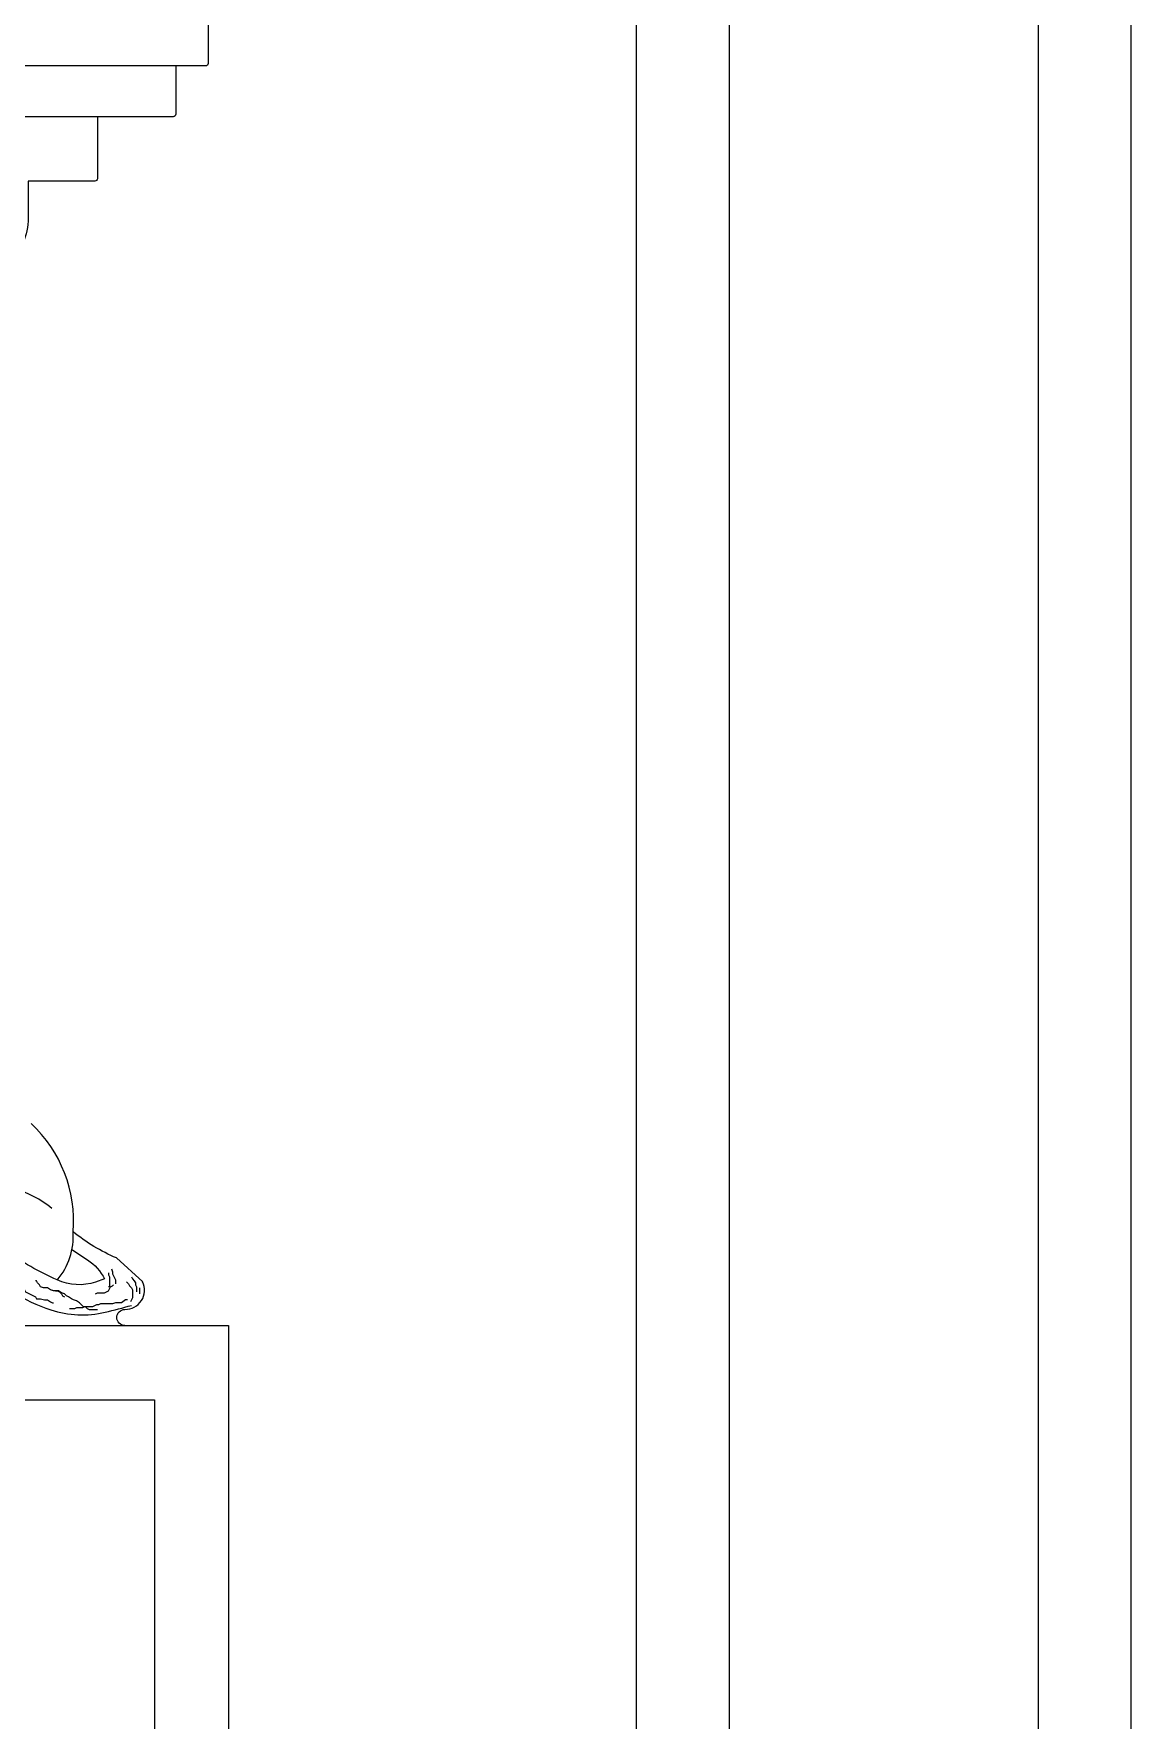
# Model space of a CAD drawing. Header units: metres. Extents: x 878 to 1938, y 746 to 2926.
# Drawn here: x 1760.1 to 1937.7, y 2193.9 to 2466.7 of the extents above; entities that cross this region are included whole.
import ezdxf

# ---------------------------------------------------------------- set-up
doc = ezdxf.new("R2010")
doc.units = ezdxf.units.M
for name, color, linetype in [('3', 3, 'Continuous'), ('4', 4, 'Continuous'), ('7', 7, 'Continuous')]:
    doc.layers.add(name, color=color, linetype=linetype)

msp = doc.modelspace()

# ---------------------------------------------------------------- linework, layer by layer
at = {"layer": '3'}
for p, q in [((1783.12, 2461.44), (1092.21, 2461.44)), ((1770.44, 2453.24), (1104.89, 2453.24))]:
    msp.add_line(p, q, dxfattribs=at)
for points in [[(1922.67, 745.74), (1922.67, 2910.74), (892.67, 2910.74), (892.67, 745.74)], [(1872.67, 745.74), (1872.67, 2860.74), (942.67, 2860.74), (942.67, 745.74)], [(1772.71, 2266.89), (1772.87, 2266.41), (1772.87, 2266.09), (1773.19, 2265.44), (1773.35, 2265.12), (1773.35, 2264.47)], [(1757.68, 2263.99), (1758.01, 2263.82), (1758.33, 2263.66), (1758.65, 2263.5), (1758.81, 2263.18), (1759.14, 2263.02), (1759.46, 2262.86), (1759.78, 2262.69), (1760.11, 2262.53), (1760.43, 2262.37), (1760.59, 2262.05), (1761.24, 2262.05), (1761.88, 2261.89), (1762.37, 2261.89), (1762.85, 2261.56), (1763.18, 2261.4), (1763.34, 2261.4)], [(1770.45, 2260.27), (1769.15, 2260.27), (1768.83, 2260.43), (1768.51, 2260.76), (1768.18, 2260.76), (1767.86, 2261.08), (1767.54, 2261.4), (1767.05, 2261.73), (1766.57, 2261.89), (1766.25, 2262.05), (1765.76, 2262.37), (1765.44, 2262.53), (1765.11, 2262.86), (1764.63, 2263.02), (1764.15, 2263.34), (1763.34, 2263.34), (1762.85, 2263.5), (1762.37, 2263.82), (1761.72, 2263.82), (1761.24, 2263.99), (1761.08, 2264.31), (1760.75, 2264.63), (1760.59, 2264.96), (1760.43, 2264.96)], [(1770.12, 2262.86), (1770.45, 2263.02), (1771.58, 2263.02), (1771.9, 2263.18), (1772.22, 2263.34), (1772.55, 2263.99), (1772.87, 2264.15), (1773.03, 2264.31)], [(1772.22, 2266.25), (1772.22, 2265.92), (1772.38, 2265.6), (1772.38, 2263.99), (1772.22, 2263.99)], [(1775.13, 2264.79), (1775.45, 2264.47), (1775.62, 2264.15), (1775.94, 2263.82), (1776.1, 2263.5), (1776.1, 2262.21), (1775.78, 2261.56)], [(1775.94, 2265.6), (1776.1, 2265.28), (1776.42, 2264.96), (1776.59, 2264.63), (1776.59, 2264.31), (1776.75, 2263.99), (1776.75, 2263.18)], [(1777.23, 2263.82), (1777.23, 2262.86)], [(1763.01, 2263.5), (1763.66, 2263.34), (1763.98, 2263.34), (1764.31, 2263.18), (1764.63, 2262.86), (1764.79, 2262.53), (1765.11, 2262.37)], [(1775.29, 2261.89), (1774.97, 2261.89), (1774.32, 2261.4), (1773.35, 2261.4), (1772.87, 2261.24), (1770.93, 2261.24), (1770.61, 2261.08), (1770.28, 2261.08), (1769.64, 2260.76), (1768.35, 2260.76), (1768.02, 2260.6), (1767.05, 2260.6), (1766.73, 2260.43), (1765.92, 2260.43)]]:
    msp.add_lwpolyline(points, dxfattribs=at)
for points in [[(1777.77, 2264.8), (1773.55, 2268.67, -0.07), (1766.52, 2272.9, 0.23), (1759.72, 2290.4, 0.22)], [(1766.33, 2270.04), (1768.84, 2268.37, -0.13), (1771.62, 2265.27), (1770.15, 2264.78, -0.19), (1763.95, 2265.11, -0.05), (1755.62, 2269.84, 0.1), (1744.69, 2274.57, 0.14), (1733.75, 2273.75, 0.39), (1729.83, 2265.92, -0.26), (1729.02, 2262.33, -0.32), (1722.65, 2260.86)], [(1724.02, 2258.32), (1726.34, 2258.08, 0.33), (1732.56, 2261.73, 0.14), (1733.17, 2266.24, -0.24), (1734.38, 2269.78, -0.29), (1742.07, 2271.36, -0.05), (1750.12, 2267.34), (1756.7, 2263.2, 0.06), (1762.92, 2260.27, 0.14), (1771.7, 2259.91, 0.01), (1775.97, 2261, 0.58)]]:
    msp.add_lwpolyline(points, format="xyb", dxfattribs=at)
msp.add_lwpolyline([(1779.67, 2245.74), (1779.67, 864.74), (1095.67, 864.74), (1095.67, 2245.74)], close=True, dxfattribs=at)
for centre, radius, start, end in [((1752.63, 2264.21), 16.25, 49.97, 98.32), ((1755.57, 2272.2), 10.98, 319.76, 3.64), ((1774.98, 2263.45), 3.09, 268.29, 25.87)]:
    msp.add_arc(centre, radius, start, end, dxfattribs=at)
at = {"layer": '4'}
msp.add_line((1626.91, 2257.74), (1774.89, 2257.74), dxfattribs=at)
for points in [[(1937.67, 745.74), (1937.67, 2925.74), (877.67, 2925.74), (877.67, 745.74)], [(1857.67, 745.74), (1857.67, 2845.74), (957.67, 2845.74), (957.67, 745.74)]]:
    msp.add_lwpolyline(points, dxfattribs=at)
msp.add_lwpolyline([(1774.89, 2257.74, -1), (1774.89, 2260.35)], format="xyb", dxfattribs=at)
at = {"layer": '7'}
msp.add_lwpolyline([(1857.67, 745.74), (1857.67, 2845.74), (957.67, 2845.74), (957.67, 745.74)], dxfattribs=at)
msp.add_lwpolyline([(1047.46, 2475.67), (1437.67, 2779.74), (1827.88, 2475.67, 0.04), (1788.35, 2471.87), (1788.35, 2461.84, -0.41), (1787.95, 2461.44), (1783.12, 2461.44), (1783.12, 2453.64, -0.41), (1782.72, 2453.24), (1770.44, 2453.24), (1770.44, 2443.21, -0.41), (1770.04, 2442.81), (1759.26, 2442.81), (1759.26, 2436.85, -0.49), (1748.07, 2427.9), (1748.07, 2412.2, -0.41), (1747.67, 2411.8), (1736.03, 2411.8), (1736.03, 2404.19, -0.41), (1735.63, 2403.79), (1725.82, 2403.79), (1725.82, 2391.65, -1.28), (1718.28, 2377.64, -1.08), (1728.5, 2383.89)], format="xyb", dxfattribs=at)
msp.add_lwpolyline([(1791.67, 2257.74), (1791.67, 852.74), (1083.67, 852.74), (1083.67, 2257.74)], close=True, dxfattribs=at)

doc.saveas('drawing.dxf')
